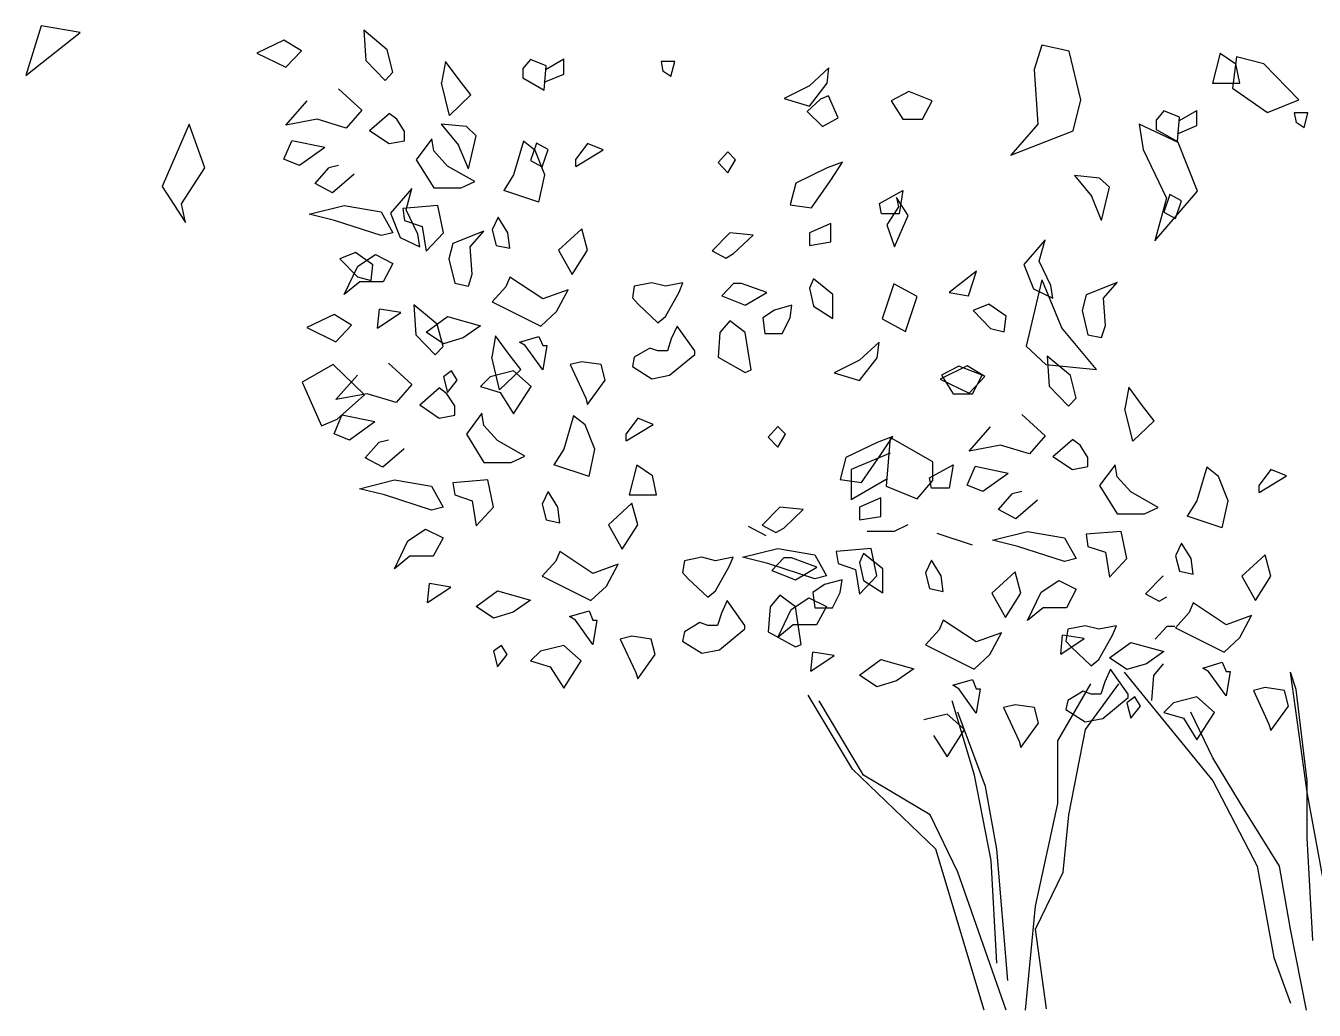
# Model space of a CAD drawing. Header units: millimetres. Extents: x 457.5 to 458.58, y 2596.21 to 2597.08.
# Drawn here: x 457.501 to 458.018, y 2596.208 to 2596.603 of the extents above; entities that cross this region are included whole.
import ezdxf

# ---------------------------------------------------------------- set-up
doc = ezdxf.new("R2010")
doc.units = ezdxf.units.MM
doc.header["$LTSCALE"] = 10
doc.layers.add('Vegetais', color=94, linetype='Continuous')

msp = doc.modelspace()

# ---------------------------------------------------------------- linework, layer by layer
at = {"layer": 'Vegetais'}
for p, q in [((457.5073, 2596.60319), (457.50105, 2596.58327)), ((457.50105, 2596.58327), (457.52293, 2596.60046)), ((457.52293, 2596.60046), (457.5073, 2596.60319)), ((457.64608, 2596.59358), (457.63671, 2596.60139)), ((457.63671, 2596.60139), (457.63749, 2596.58928)), ((457.60468, 2596.59748), (457.59374, 2596.59222)), ((457.61171, 2596.59318), (457.60468, 2596.59748)), ((457.64843, 2596.58459), (457.64608, 2596.59358)), ((457.90887, 2596.59538), (457.90574, 2596.58561)), ((457.9198, 2596.59304), (457.90887, 2596.59538)), ((457.59374, 2596.59222), (457.60546, 2596.58654)), ((457.60546, 2596.58654), (457.61171, 2596.59318)), ((457.63749, 2596.58928), (457.6453, 2596.58128)), ((457.66952, 2596.58889), (457.66796, 2596.58029)), ((457.67499, 2596.58147), (457.66952, 2596.58889)), ((457.70368, 2596.58969), (457.70055, 2596.58599)), ((457.70993, 2596.58716), (457.70368, 2596.58969)), ((457.70993, 2596.58579), (457.71696, 2596.5899)), ((457.71696, 2596.58383), (457.71696, 2596.5899)), ((457.76149, 2596.58891), (457.75602, 2596.58891)), ((457.75602, 2596.58891), (457.7568, 2596.585)), ((457.75993, 2596.58286), (457.76149, 2596.58891)), ((457.92449, 2596.5735), (457.9198, 2596.59304)), ((457.98046, 2596.59221), (457.97733, 2596.5801)), ((457.98046, 2596.59221), (457.98671, 2596.58791)), ((457.98699, 2596.59069), (457.98543, 2596.57819)), ((457.99793, 2596.58796), (457.98699, 2596.59069)), ((457.6453, 2596.58128), (457.64843, 2596.58459)), ((457.70055, 2596.58599), (457.70055, 2596.58227)), ((457.70915, 2596.5774), (457.70993, 2596.58716)), ((457.70915, 2596.58052), (457.71696, 2596.58383)), ((457.75993, 2596.58286), (457.7568, 2596.585)), ((457.82343, 2596.58636), (457.81562, 2596.57912)), ((457.82265, 2596.58011), (457.82343, 2596.58636)), ((457.90574, 2596.58561), (457.9073, 2596.56374)), ((457.98827, 2596.5801), (457.98671, 2596.58791)), ((458.01199, 2596.5735), (457.99793, 2596.58796)), ((457.62655, 2596.57795), (457.63593, 2596.56936)), ((457.67108, 2596.56722), (457.66796, 2596.58029)), ((457.67968, 2596.57542), (457.67499, 2596.58147)), ((457.70055, 2596.58227), (457.70915, 2596.5774)), ((457.81562, 2596.57912), (457.80546, 2596.57404)), ((457.81562, 2596.57092), (457.82265, 2596.58011)), ((457.97733, 2596.5801), (457.98827, 2596.5801)), ((457.98543, 2596.57819), (457.99949, 2596.56843)), ((457.60546, 2596.56331), (457.61405, 2596.57308)), ((457.67108, 2596.56722), (457.67968, 2596.57542)), ((457.80546, 2596.57404), (457.81562, 2596.57092)), ((457.82008, 2596.57368), (457.81462, 2596.5688)), ((457.82321, 2596.57505), (457.82008, 2596.57368)), ((457.82712, 2596.56625), (457.82321, 2596.57505)), ((457.85546, 2596.57678), (457.84843, 2596.57308)), ((457.84843, 2596.57308), (457.85312, 2596.56565)), ((457.86483, 2596.57308), (457.85546, 2596.57678)), ((457.86093, 2596.56565), (457.86483, 2596.57308)), ((457.92137, 2596.561), (457.92449, 2596.5735)), ((457.99949, 2596.56843), (458.01199, 2596.5735)), ((457.63593, 2596.56936), (457.62968, 2596.56214)), ((457.63905, 2596.56115), (457.64687, 2596.568)), ((457.64999, 2596.56565), (457.64687, 2596.568)), ((457.81462, 2596.5688), (457.82087, 2596.56274)), ((457.95783, 2596.56904), (457.95471, 2596.56534)), ((457.96408, 2596.56651), (457.95783, 2596.56904)), ((457.96408, 2596.56514), (457.97112, 2596.56925)), ((457.97112, 2596.56318), (457.97112, 2596.56925)), ((458.01565, 2596.56826), (458.01018, 2596.56826)), ((458.01018, 2596.56826), (458.01096, 2596.56436)), ((458.01408, 2596.56222), (458.01565, 2596.56826)), ((457.56668, 2596.56374), (457.55574, 2596.53874)), ((457.57293, 2596.54616), (457.56668, 2596.56374)), ((457.61796, 2596.56565), (457.60546, 2596.56331)), ((457.62968, 2596.56214), (457.61796, 2596.56565)), ((457.65312, 2596.56076), (457.64999, 2596.56565)), ((457.66774, 2596.56372), (457.67477, 2596.55532)), ((457.6779, 2596.56274), (457.66774, 2596.56372)), ((457.6818, 2596.55904), (457.6779, 2596.56274)), ((457.82087, 2596.56274), (457.82712, 2596.56625)), ((457.85312, 2596.56565), (457.86093, 2596.56565)), ((457.9073, 2596.56374), (457.89637, 2596.55124)), ((457.96355, 2596.55632), (457.94793, 2596.56374)), ((457.94793, 2596.56374), (457.94949, 2596.55358)), ((457.95471, 2596.56534), (457.95471, 2596.56162)), ((457.9633, 2596.55675), (457.96408, 2596.56651)), ((457.9633, 2596.55987), (457.97112, 2596.56318)), ((458.01408, 2596.56222), (458.01096, 2596.56436)), ((457.60468, 2596.54964), (457.6078, 2596.55706)), ((457.62108, 2596.55433), (457.6078, 2596.55706)), ((457.63905, 2596.56115), (457.64687, 2596.55589)), ((457.64687, 2596.55589), (457.65312, 2596.55706)), ((457.65312, 2596.55706), (457.65312, 2596.56076)), ((457.66405, 2596.55784), (457.6578, 2596.54943)), ((457.66483, 2596.55295), (457.66405, 2596.55784)), ((457.67868, 2596.54575), (457.6818, 2596.55904)), ((457.89637, 2596.55124), (457.92137, 2596.561)), ((457.95471, 2596.56162), (457.9633, 2596.55675)), ((457.62108, 2596.55433), (457.61093, 2596.54709)), ((457.6703, 2596.5469), (457.66483, 2596.55295)), ((457.67868, 2596.54575), (457.67477, 2596.55532)), ((457.70077, 2596.55686), (457.69687, 2596.54339)), ((457.70546, 2596.55315), (457.70077, 2596.55686)), ((457.70602, 2596.5561), (457.70368, 2596.54907)), ((457.70937, 2596.54339), (457.70546, 2596.55315)), ((457.71071, 2596.55357), (457.70602, 2596.5561)), ((457.70837, 2596.54654), (457.71071, 2596.55357)), ((457.72655, 2596.55589), (457.72187, 2596.54964)), ((457.72187, 2596.5467), (457.7328, 2596.55334)), ((457.7328, 2596.55334), (457.72655, 2596.55589)), ((457.7828, 2596.55256), (457.7789, 2596.54826)), ((457.78593, 2596.54943), (457.7828, 2596.55256)), ((457.94949, 2596.55358), (457.95887, 2596.53405)), ((457.94949, 2596.55358), (457.95887, 2596.53405)), ((457.97137, 2596.53679), (457.96355, 2596.55632)), ((457.61093, 2596.54709), (457.60468, 2596.54964)), ((457.62655, 2596.54709), (457.62265, 2596.54612)), ((457.6578, 2596.54943), (457.66483, 2596.53811)), ((457.68124, 2596.54065), (457.6703, 2596.5469)), ((457.70368, 2596.54907), (457.70837, 2596.54654)), ((457.72187, 2596.5467), (457.72187, 2596.54964)), ((457.7789, 2596.54826), (457.7828, 2596.54417)), ((457.7828, 2596.54417), (457.78593, 2596.54943)), ((457.8289, 2596.54847), (457.82265, 2596.54612)), ((457.82421, 2596.54123), (457.8289, 2596.54847)), ((457.56355, 2596.53171), (457.57293, 2596.54616)), ((457.61718, 2596.53987), (457.62265, 2596.54612)), ((457.6328, 2596.54358), (457.62421, 2596.53615)), ((457.69687, 2596.54339), (457.69296, 2596.53714)), ((457.70702, 2596.53245), (457.70937, 2596.54339)), ((457.82265, 2596.54612), (457.81015, 2596.54006)), ((457.9219, 2596.54308), (457.92893, 2596.53467)), ((457.93205, 2596.54209), (457.9219, 2596.54308)), ((457.93596, 2596.53839), (457.93205, 2596.54209)), ((457.55574, 2596.53874), (457.56512, 2596.52429)), ((457.62421, 2596.53615), (457.61718, 2596.53987)), ((457.65602, 2596.53794), (457.64743, 2596.52797)), ((457.65368, 2596.52935), (457.65602, 2596.53794)), ((457.66483, 2596.53811), (457.67577, 2596.53811)), ((457.67577, 2596.53811), (457.68124, 2596.54065)), ((457.70702, 2596.53245), (457.69296, 2596.53714)), ((457.81015, 2596.54006), (457.8078, 2596.53128)), ((457.8164, 2596.53011), (457.82421, 2596.54123)), ((457.84374, 2596.53186), (457.85312, 2596.53714)), ((457.85312, 2596.53714), (457.85155, 2596.52776)), ((457.93283, 2596.52511), (457.93596, 2596.53839)), ((457.95418, 2596.51686), (457.97137, 2596.53679)), ((457.56512, 2596.52429), (457.56355, 2596.53171)), ((457.8078, 2596.53128), (457.8164, 2596.53011)), ((457.84452, 2596.52776), (457.84374, 2596.53186)), ((457.85524, 2596.527), (457.85055, 2596.53422)), ((457.85055, 2596.53422), (457.85133, 2596.53052)), ((457.93283, 2596.52511), (457.92893, 2596.53467)), ((457.95887, 2596.53405), (457.95418, 2596.51686)), ((457.96018, 2596.53545), (457.95783, 2596.52842)), ((457.96487, 2596.53292), (457.96018, 2596.53545)), ((457.96252, 2596.52589), (457.96487, 2596.53292)), ((457.61483, 2596.52756), (457.6289, 2596.53108)), ((457.62499, 2596.52503), (457.61483, 2596.52756)), ((457.6289, 2596.53108), (457.64374, 2596.52854)), ((457.64374, 2596.52854), (457.64843, 2596.52014)), ((457.64743, 2596.52797), (457.65133, 2596.51821)), ((457.6664, 2596.53108), (457.65233, 2596.5299)), ((457.65233, 2596.5299), (457.65312, 2596.52503)), ((457.65837, 2596.51958), (457.65368, 2596.52935)), ((457.65837, 2596.51958), (457.65368, 2596.52935)), ((457.66874, 2596.52014), (457.6664, 2596.53108)), ((457.69062, 2596.52639), (457.68827, 2596.52131)), ((457.69452, 2596.52014), (457.69062, 2596.52639)), ((457.85155, 2596.52776), (457.84452, 2596.52776)), ((457.85133, 2596.53052), (457.84665, 2596.52329)), ((457.84977, 2596.5145), (457.85524, 2596.527)), ((457.95783, 2596.52842), (457.96252, 2596.52589)), ((457.64374, 2596.51897), (457.62499, 2596.52503)), ((457.65312, 2596.52503), (457.66015, 2596.52268)), ((457.66015, 2596.52268), (457.66171, 2596.51272)), ((457.68827, 2596.52131), (457.68983, 2596.51506)), ((457.72421, 2596.5217), (457.71483, 2596.51311)), ((457.72655, 2596.51311), (457.72421, 2596.5217)), ((457.82421, 2596.52386), (457.81562, 2596.52014)), ((457.82421, 2596.51643), (457.82421, 2596.52386)), ((457.84665, 2596.52329), (457.84977, 2596.5145)), ((457.64843, 2596.52014), (457.64374, 2596.51897)), ((457.65133, 2596.51821), (457.65915, 2596.5145)), ((457.65915, 2596.5145), (457.65837, 2596.51958)), ((457.66171, 2596.51272), (457.66874, 2596.52014)), ((457.67243, 2596.51586), (457.67087, 2596.50961)), ((457.68493, 2596.52075), (457.67243, 2596.51586)), ((457.67946, 2596.5145), (457.68493, 2596.52075)), ((457.6953, 2596.51389), (457.69452, 2596.52014)), ((457.78358, 2596.52014), (457.77655, 2596.51292)), ((457.79296, 2596.51917), (457.78358, 2596.52014)), ((457.78515, 2596.51175), (457.79296, 2596.51917)), ((457.81562, 2596.52014), (457.81562, 2596.51506)), ((457.81562, 2596.51506), (457.82421, 2596.51643)), ((457.91018, 2596.51729), (457.90158, 2596.50733)), ((457.90783, 2596.5087), (457.91018, 2596.51729)), ((457.63337, 2596.51216), (457.62712, 2596.50961)), ((457.6404, 2596.50727), (457.63337, 2596.51216)), ((457.63437, 2596.50667), (457.6414, 2596.51136)), ((457.6414, 2596.51136), (457.64843, 2596.50784)), ((457.68024, 2596.50357), (457.67946, 2596.5145)), ((457.68983, 2596.51506), (457.6953, 2596.51389)), ((457.71483, 2596.51311), (457.7203, 2596.50334)), ((457.7203, 2596.50334), (457.72655, 2596.51311)), ((457.77655, 2596.51292), (457.78202, 2596.50998)), ((457.78202, 2596.50998), (457.78515, 2596.51175)), ((457.62712, 2596.50961), (457.63415, 2596.5024)), ((457.6289, 2596.49534), (457.63437, 2596.50667)), ((457.63962, 2596.50102), (457.6404, 2596.50727)), ((457.64843, 2596.50784), (457.64452, 2596.50042)), ((457.67087, 2596.50961), (457.67321, 2596.49985)), ((457.90158, 2596.50733), (457.90549, 2596.49756)), ((457.91252, 2596.49893), (457.90783, 2596.5087)), ((457.91252, 2596.49893), (457.90783, 2596.5087)), ((457.63515, 2596.50042), (457.6289, 2596.49534)), ((457.63415, 2596.5024), (457.63962, 2596.50102)), ((457.64452, 2596.50042), (457.63515, 2596.50042)), ((457.67868, 2596.49868), (457.68024, 2596.50357)), ((457.6953, 2596.50237), (457.69374, 2596.49847)), ((457.70858, 2596.49358), (457.6953, 2596.50237)), ((457.81718, 2596.50159), (457.81562, 2596.49787)), ((457.82499, 2596.49534), (457.81718, 2596.50159)), ((457.88258, 2596.50474), (457.87165, 2596.49615)), ((457.87946, 2596.49477), (457.88258, 2596.50474)), ((457.90887, 2596.50124), (457.90262, 2596.47468)), ((457.90887, 2596.50124), (457.91668, 2596.4821)), ((457.67321, 2596.49985), (457.67868, 2596.49868)), ((457.69374, 2596.49847), (457.68827, 2596.4924)), ((457.71874, 2596.49729), (457.70858, 2596.49358)), ((457.71405, 2596.4885), (457.71874, 2596.49729)), ((457.7453, 2596.49865), (457.74452, 2596.49397)), ((457.75233, 2596.50003), (457.7453, 2596.49865)), ((457.7578, 2596.49865), (457.75233, 2596.50003)), ((457.76483, 2596.50003), (457.7578, 2596.49865)), ((457.7578, 2596.48654), (457.76327, 2596.49631)), ((457.76327, 2596.49631), (457.76483, 2596.50003)), ((457.78515, 2596.49983), (457.78046, 2596.49475)), ((457.78827, 2596.49983), (457.78515, 2596.49983)), ((457.79843, 2596.49612), (457.78827, 2596.49983)), ((457.78983, 2596.49104), (457.79843, 2596.49612)), ((457.81562, 2596.49787), (457.81718, 2596.49065)), ((457.82499, 2596.48576), (457.82499, 2596.49534)), ((457.84949, 2596.49968), (457.8448, 2596.48561)), ((457.85887, 2596.4946), (457.84949, 2596.49968)), ((457.87165, 2596.49615), (457.87946, 2596.49477)), ((457.90549, 2596.49756), (457.9133, 2596.49386)), ((457.9133, 2596.49386), (457.91252, 2596.49893)), ((457.92658, 2596.49522), (457.92502, 2596.48897)), ((457.93908, 2596.50011), (457.92658, 2596.49522)), ((457.93362, 2596.49386), (457.93908, 2596.50011)), ((457.66618, 2596.48344), (457.6568, 2596.49125)), ((457.6568, 2596.49125), (457.65758, 2596.47915)), ((457.68827, 2596.4924), (457.69843, 2596.48733)), ((457.74452, 2596.49397), (457.74687, 2596.49143)), ((457.74687, 2596.49143), (457.75468, 2596.48401)), ((457.78046, 2596.49475), (457.78983, 2596.49104)), ((457.80858, 2596.49104), (457.80155, 2596.48909)), ((457.8078, 2596.48597), (457.80858, 2596.49104)), ((457.81718, 2596.49065), (457.82499, 2596.48576)), ((457.85418, 2596.48054), (457.85887, 2596.4946)), ((457.88752, 2596.49151), (457.88127, 2596.48897)), ((457.89455, 2596.48662), (457.88752, 2596.49151)), ((457.9344, 2596.48292), (457.93362, 2596.49386)), ((457.62477, 2596.48735), (457.61383, 2596.48208)), ((457.6318, 2596.48305), (457.62477, 2596.48735)), ((457.64218, 2596.48186), (457.64296, 2596.48948)), ((457.64218, 2596.48186), (457.65155, 2596.48811)), ((457.65155, 2596.48811), (457.64296, 2596.48948)), ((457.66171, 2596.48029), (457.6703, 2596.48654)), ((457.6703, 2596.48654), (457.68358, 2596.48284)), ((457.69843, 2596.48733), (457.7078, 2596.48264)), ((457.7078, 2596.48264), (457.71405, 2596.4885)), ((457.75468, 2596.48401), (457.7578, 2596.48654)), ((457.78358, 2596.48479), (457.77968, 2596.48011)), ((457.78983, 2596.48011), (457.78358, 2596.48479)), ((457.80155, 2596.48909), (457.79687, 2596.48597)), ((457.79687, 2596.48597), (457.79765, 2596.47972)), ((457.80468, 2596.47972), (457.8078, 2596.48597)), ((457.8448, 2596.48561), (457.85418, 2596.48054)), ((457.88127, 2596.48897), (457.8883, 2596.48175)), ((457.89377, 2596.48037), (457.89455, 2596.48662)), ((457.92502, 2596.48897), (457.92737, 2596.4792)), ((457.61383, 2596.48208), (457.62555, 2596.47641)), ((457.62555, 2596.47641), (457.6318, 2596.48305)), ((457.66874, 2596.47561), (457.66171, 2596.48029)), ((457.66852, 2596.47446), (457.66618, 2596.48344)), ((457.68358, 2596.48284), (457.67655, 2596.47795)), ((457.76249, 2596.48264), (457.76015, 2596.47756)), ((457.76952, 2596.47268), (457.76249, 2596.48264)), ((457.77968, 2596.48011), (457.7789, 2596.47014)), ((457.79218, 2596.46506), (457.78983, 2596.48011)), ((457.79765, 2596.47972), (457.80468, 2596.47972)), ((457.8883, 2596.48175), (457.89377, 2596.48037)), ((457.93074, 2596.4653), (457.91668, 2596.4821)), ((457.93283, 2596.47803), (457.9344, 2596.48292)), ((457.65758, 2596.47915), (457.6654, 2596.47115)), ((457.6654, 2596.47115), (457.66852, 2596.47446)), ((457.67655, 2596.47795), (457.66874, 2596.47561)), ((457.68962, 2596.47875), (457.68805, 2596.47016)), ((457.69508, 2596.47133), (457.68962, 2596.47875)), ((457.69921, 2596.4762), (457.70702, 2596.47854)), ((457.70155, 2596.47483), (457.69921, 2596.4762)), ((457.70858, 2596.46506), (457.70155, 2596.47483)), ((457.70702, 2596.47854), (457.70858, 2596.47483)), ((457.70858, 2596.47483), (457.71015, 2596.47483)), ((457.71015, 2596.47483), (457.70858, 2596.46506)), ((457.76015, 2596.47756), (457.75858, 2596.47268)), ((457.84352, 2596.47622), (457.83571, 2596.46899)), ((457.84274, 2596.46997), (457.84352, 2596.47622)), ((457.90262, 2596.47468), (457.91043, 2596.46725)), ((457.92737, 2596.4792), (457.93283, 2596.47803)), ((457.69118, 2596.45708), (457.68805, 2596.47016)), ((457.69977, 2596.46529), (457.69508, 2596.47133)), ((457.7453, 2596.47014), (457.74452, 2596.46643)), ((457.75155, 2596.47386), (457.7453, 2596.47014)), ((457.75468, 2596.47268), (457.75155, 2596.47386)), ((457.75858, 2596.47268), (457.75468, 2596.47268)), ((457.75937, 2596.46292), (457.76952, 2596.47131)), ((457.76952, 2596.47131), (457.76952, 2596.47268)), ((457.7789, 2596.47014), (457.78983, 2596.46409)), ((457.83571, 2596.46079), (457.84274, 2596.46997)), ((457.92033, 2596.46279), (457.91096, 2596.47061)), ((457.91096, 2596.47061), (457.91174, 2596.4585)), ((457.62449, 2596.46725), (457.61199, 2596.46022)), ((457.63699, 2596.45515), (457.62449, 2596.46725)), ((457.64665, 2596.46782), (457.65602, 2596.45922)), ((457.67187, 2596.46467), (457.66874, 2596.46233)), ((457.67421, 2596.46097), (457.67187, 2596.46467)), ((457.69687, 2596.46467), (457.68749, 2596.46233)), ((457.69118, 2596.45708), (457.69977, 2596.46529)), ((457.7039, 2596.45842), (457.69687, 2596.46467)), ((457.72421, 2596.46839), (457.71952, 2596.46722)), ((457.71952, 2596.46722), (457.72577, 2596.45373)), ((457.73202, 2596.46722), (457.72421, 2596.46839)), ((457.73358, 2596.46097), (457.73202, 2596.46722)), ((457.74452, 2596.46643), (457.75233, 2596.46154)), ((457.78983, 2596.46409), (457.79218, 2596.46506)), ((457.83571, 2596.46899), (457.82555, 2596.46391)), ((457.87893, 2596.4667), (457.86799, 2596.46143)), ((457.87555, 2596.46665), (457.86852, 2596.46294)), ((457.88493, 2596.46294), (457.87555, 2596.46665)), ((457.88596, 2596.4624), (457.87893, 2596.4667)), ((457.91043, 2596.46725), (457.93074, 2596.4653)), ((457.61199, 2596.46022), (457.6198, 2596.44265)), ((457.62555, 2596.45318), (457.63415, 2596.46294)), ((457.65602, 2596.45922), (457.64977, 2596.452)), ((457.66874, 2596.46233), (457.6703, 2596.45608)), ((457.6703, 2596.45608), (457.67421, 2596.46097)), ((457.68749, 2596.46233), (457.68358, 2596.45842)), ((457.72655, 2596.4512), (457.73358, 2596.46097)), ((457.75233, 2596.46154), (457.75937, 2596.46292)), ((457.82555, 2596.46391), (457.83571, 2596.46079)), ((457.86799, 2596.46143), (457.87971, 2596.45576)), ((457.86852, 2596.46294), (457.87321, 2596.45552)), ((457.87971, 2596.45576), (457.88596, 2596.4624)), ((457.88102, 2596.45552), (457.88493, 2596.46294)), ((457.92268, 2596.45381), (457.92033, 2596.46279)), ((457.63805, 2596.45552), (457.62555, 2596.45318)), ((457.62605, 2596.44538), (457.63699, 2596.45515)), ((457.64977, 2596.452), (457.63805, 2596.45552)), ((457.65915, 2596.45102), (457.66696, 2596.45786)), ((457.67008, 2596.45552), (457.66696, 2596.45786)), ((457.67321, 2596.45063), (457.67008, 2596.45552)), ((457.68358, 2596.45842), (457.6914, 2596.45608)), ((457.6914, 2596.45608), (457.69687, 2596.44748)), ((457.69687, 2596.44748), (457.7039, 2596.45842)), ((457.72577, 2596.45373), (457.72655, 2596.4512)), ((457.87321, 2596.45552), (457.88102, 2596.45552)), ((457.91174, 2596.4585), (457.91955, 2596.4505)), ((457.91955, 2596.4505), (457.92268, 2596.45381)), ((457.94377, 2596.45811), (457.94221, 2596.44951)), ((457.94924, 2596.45068), (457.94377, 2596.45811)), ((457.65915, 2596.45102), (457.66696, 2596.44575)), ((457.67321, 2596.44693), (457.67321, 2596.45063)), ((457.94533, 2596.43643), (457.94221, 2596.44951)), ((457.95393, 2596.44464), (457.94924, 2596.45068)), ((457.6198, 2596.44265), (457.62605, 2596.44538)), ((457.62477, 2596.4395), (457.6279, 2596.44693)), ((457.64118, 2596.44419), (457.6279, 2596.44693)), ((457.64118, 2596.44419), (457.63102, 2596.43696)), ((457.66696, 2596.44575), (457.67321, 2596.44693)), ((457.68415, 2596.44771), (457.6779, 2596.4393)), ((457.68493, 2596.44282), (457.68415, 2596.44771)), ((457.72087, 2596.44672), (457.71696, 2596.43325)), ((457.72555, 2596.44302), (457.72087, 2596.44672)), ((457.74665, 2596.44575), (457.74196, 2596.4395)), ((457.7529, 2596.44321), (457.74665, 2596.44575)), ((457.9008, 2596.44717), (457.91018, 2596.43858)), ((457.94533, 2596.43643), (457.95393, 2596.44464)), ((457.63102, 2596.43696), (457.62477, 2596.4395)), ((457.6779, 2596.4393), (457.68493, 2596.42797)), ((457.6904, 2596.43677), (457.68493, 2596.44282)), ((457.72946, 2596.43325), (457.72555, 2596.44302)), ((457.74196, 2596.43657), (457.7529, 2596.44321)), ((457.74196, 2596.43657), (457.74196, 2596.4395)), ((457.8029, 2596.44243), (457.79899, 2596.43813)), ((457.79899, 2596.43813), (457.8029, 2596.43404)), ((457.80602, 2596.4393), (457.8029, 2596.44243)), ((457.8029, 2596.43404), (457.80602, 2596.4393)), ((457.84899, 2596.43833), (457.84274, 2596.43599)), ((457.8443, 2596.4311), (457.84899, 2596.43833)), ((457.87971, 2596.43253), (457.8883, 2596.44229)), ((457.91018, 2596.43858), (457.90393, 2596.43136)), ((457.63727, 2596.42974), (457.64274, 2596.43599)), ((457.64665, 2596.43696), (457.64274, 2596.43599)), ((457.6529, 2596.43344), (457.6443, 2596.42602)), ((457.70133, 2596.43052), (457.6904, 2596.43677)), ((457.71696, 2596.43325), (457.71305, 2596.427)), ((457.72712, 2596.42232), (457.72946, 2596.43325)), ((457.84274, 2596.43599), (457.83024, 2596.42993)), ((457.84793, 2596.43796), (457.84637, 2596.41843)), ((457.86512, 2596.42819), (457.84793, 2596.43796)), ((457.89221, 2596.43487), (457.87971, 2596.43253)), ((457.90393, 2596.43136), (457.89221, 2596.43487)), ((457.9133, 2596.43037), (457.92112, 2596.43722)), ((457.92424, 2596.43487), (457.92112, 2596.43722)), ((457.92737, 2596.42998), (457.92424, 2596.43487)), ((457.6443, 2596.42602), (457.63727, 2596.42974)), ((457.68493, 2596.42797), (457.69587, 2596.42797)), ((457.69587, 2596.42797), (457.70133, 2596.43052)), ((457.83024, 2596.42993), (457.8279, 2596.42115)), ((457.84793, 2596.43171), (457.8323, 2596.42507)), ((457.83649, 2596.41997), (457.8443, 2596.4311)), ((457.86512, 2596.42077), (457.86512, 2596.42819)), ((457.9133, 2596.43037), (457.92112, 2596.42511)), ((457.92737, 2596.42628), (457.92737, 2596.42998)), ((457.72712, 2596.42232), (457.71305, 2596.427)), ((457.74637, 2596.42702), (457.74324, 2596.41491)), ((457.74637, 2596.42702), (457.75262, 2596.42272)), ((457.75418, 2596.41491), (457.75262, 2596.42272)), ((457.8323, 2596.42507), (457.8323, 2596.41296)), ((457.86383, 2596.42172), (457.87321, 2596.427)), ((457.87321, 2596.427), (457.87165, 2596.41763)), ((457.87893, 2596.41886), (457.88205, 2596.42628)), ((457.89533, 2596.42354), (457.88205, 2596.42628)), ((457.89533, 2596.42354), (457.88518, 2596.41631)), ((457.92112, 2596.42511), (457.92737, 2596.42628)), ((457.9383, 2596.42706), (457.93205, 2596.41865)), ((457.93908, 2596.42217), (457.9383, 2596.42706)), ((457.97502, 2596.42608), (457.97112, 2596.41261)), ((457.97971, 2596.42237), (457.97502, 2596.42608)), ((458.0008, 2596.42511), (457.99612, 2596.41886)), ((458.00705, 2596.42256), (458.0008, 2596.42511)), ((457.63493, 2596.41743), (457.64899, 2596.42094)), ((457.64508, 2596.4149), (457.63493, 2596.41743)), ((457.64899, 2596.42094), (457.66383, 2596.41841)), ((457.66383, 2596.41841), (457.66852, 2596.41)), ((457.68649, 2596.42094), (457.67243, 2596.41977)), ((457.67243, 2596.41977), (457.67321, 2596.4149)), ((457.68883, 2596.41), (457.68649, 2596.42094)), ((457.8279, 2596.42115), (457.83649, 2596.41997)), ((457.84637, 2596.42116), (457.8323, 2596.41296)), ((457.84637, 2596.41843), (457.85887, 2596.41335)), ((457.85887, 2596.41335), (457.86512, 2596.42077)), ((457.86462, 2596.41763), (457.86383, 2596.42172)), ((457.87165, 2596.41763), (457.86462, 2596.41763)), ((457.88518, 2596.41631), (457.87893, 2596.41886)), ((457.93205, 2596.41865), (457.93908, 2596.40733)), ((457.94455, 2596.41612), (457.93908, 2596.42217)), ((457.98362, 2596.41261), (457.97971, 2596.42237)), ((457.99612, 2596.41592), (458.00705, 2596.42256)), ((457.99612, 2596.41592), (457.99612, 2596.41886)), ((457.66383, 2596.40883), (457.64508, 2596.4149)), ((457.67321, 2596.4149), (457.68024, 2596.41255)), ((457.68024, 2596.41255), (457.6818, 2596.40258)), ((457.71071, 2596.41625), (457.70837, 2596.41118)), ((457.71462, 2596.41), (457.71071, 2596.41625)), ((457.74324, 2596.41491), (457.75418, 2596.41491)), ((457.8443, 2596.41372), (457.83571, 2596.41)), ((457.8443, 2596.4063), (457.8443, 2596.41372)), ((457.89143, 2596.40909), (457.8969, 2596.41534)), ((457.9008, 2596.41631), (457.8969, 2596.41534)), ((457.90705, 2596.41279), (457.89846, 2596.40537)), ((457.95549, 2596.40987), (457.94455, 2596.41612)), ((457.97112, 2596.41261), (457.96721, 2596.40636)), ((457.98127, 2596.40167), (457.98362, 2596.41261)), ((457.66852, 2596.41), (457.66383, 2596.40883)), ((457.6818, 2596.40258), (457.68883, 2596.41)), ((457.70837, 2596.41118), (457.70993, 2596.40493)), ((457.7154, 2596.40375), (457.71462, 2596.41)), ((457.7443, 2596.41157), (457.73493, 2596.40297)), ((457.74665, 2596.40297), (457.7443, 2596.41157)), ((457.80368, 2596.41), (457.79665, 2596.40279)), ((457.81305, 2596.40904), (457.80368, 2596.41)), ((457.80524, 2596.40161), (457.81305, 2596.40904)), ((457.83571, 2596.41), (457.83571, 2596.40493)), ((457.89846, 2596.40537), (457.89143, 2596.40909)), ((457.93908, 2596.40733), (457.95002, 2596.40733)), ((457.95002, 2596.40733), (457.95549, 2596.40987)), ((457.70993, 2596.40493), (457.7154, 2596.40375)), ((457.73493, 2596.40297), (457.7404, 2596.39321)), ((457.7404, 2596.39321), (457.74665, 2596.40297)), ((457.79815, 2596.39849), (457.79112, 2596.40221)), ((457.79665, 2596.40279), (457.80212, 2596.39985)), ((457.83571, 2596.40493), (457.8443, 2596.4063)), ((457.84971, 2596.40044), (457.85518, 2596.40299)), ((457.98127, 2596.40167), (457.96721, 2596.40636)), ((457.65446, 2596.39654), (457.66149, 2596.40122)), ((457.66149, 2596.40122), (457.66852, 2596.39771)), ((457.66852, 2596.39771), (457.66462, 2596.39029)), ((457.80212, 2596.39985), (457.80524, 2596.40161)), ((457.83877, 2596.40044), (457.84971, 2596.40044)), ((457.88096, 2596.39479), (457.8669, 2596.39947)), ((457.88908, 2596.39678), (457.90315, 2596.40029)), ((457.89924, 2596.39425), (457.88908, 2596.39678)), ((457.90315, 2596.40029), (457.91799, 2596.39776)), ((457.91799, 2596.39776), (457.92268, 2596.38936)), ((457.94065, 2596.40029), (457.92658, 2596.39912)), ((457.92658, 2596.39912), (457.92737, 2596.39425)), ((457.94299, 2596.38936), (457.94065, 2596.40029)), ((457.64899, 2596.38521), (457.65446, 2596.39654)), ((457.7154, 2596.39224), (457.71383, 2596.38833)), ((457.72868, 2596.38344), (457.7154, 2596.39224)), ((457.78877, 2596.3899), (457.80283, 2596.39341)), ((457.80283, 2596.39341), (457.81768, 2596.39088)), ((457.84033, 2596.39341), (457.82627, 2596.39224)), ((457.82627, 2596.39224), (457.82705, 2596.38736)), ((457.84268, 2596.38247), (457.84033, 2596.39341)), ((457.91799, 2596.38818), (457.89924, 2596.39425)), ((457.92737, 2596.39425), (457.9344, 2596.3919)), ((457.9344, 2596.3919), (457.93596, 2596.38193)), ((457.96487, 2596.39561), (457.96252, 2596.39053)), ((457.96877, 2596.38936), (457.96487, 2596.39561)), ((457.65524, 2596.39029), (457.64899, 2596.38521)), ((457.66462, 2596.39029), (457.65524, 2596.39029)), ((457.71383, 2596.38833), (457.70837, 2596.38227)), ((457.73883, 2596.38716), (457.72868, 2596.38344)), ((457.73415, 2596.37836), (457.73883, 2596.38716)), ((457.7654, 2596.38852), (457.76462, 2596.38383)), ((457.77243, 2596.3899), (457.7654, 2596.38852)), ((457.7779, 2596.38852), (457.77243, 2596.3899)), ((457.78493, 2596.3899), (457.7779, 2596.38852)), ((457.78337, 2596.38618), (457.78493, 2596.3899)), ((457.79893, 2596.38736), (457.78877, 2596.3899)), ((457.81768, 2596.3813), (457.79893, 2596.38736)), ((457.80524, 2596.38969), (457.80055, 2596.38461)), ((457.80837, 2596.38969), (457.80524, 2596.38969)), ((457.81852, 2596.38599), (457.80837, 2596.38969)), ((457.81768, 2596.39088), (457.82237, 2596.38247)), ((457.82705, 2596.38736), (457.83408, 2596.38502)), ((457.83727, 2596.39146), (457.83571, 2596.38774)), ((457.83571, 2596.38774), (457.83727, 2596.38052)), ((457.84508, 2596.38521), (457.83727, 2596.39146)), ((457.86455, 2596.38872), (457.86221, 2596.38365)), ((457.86846, 2596.38247), (457.86455, 2596.38872)), ((457.92268, 2596.38936), (457.91799, 2596.38818)), ((457.93596, 2596.38193), (457.94299, 2596.38936)), ((457.96252, 2596.39053), (457.96408, 2596.38428)), ((457.96955, 2596.38311), (457.96877, 2596.38936)), ((457.99846, 2596.39092), (457.98908, 2596.38233)), ((458.0008, 2596.38233), (457.99846, 2596.39092)), ((457.70837, 2596.38227), (457.71852, 2596.37719)), ((457.76462, 2596.38383), (457.76696, 2596.3813)), ((457.76696, 2596.3813), (457.77477, 2596.37388)), ((457.7779, 2596.37641), (457.78337, 2596.38618)), ((457.80055, 2596.38461), (457.80993, 2596.38091)), ((457.80993, 2596.38091), (457.81852, 2596.38599)), ((457.82237, 2596.38247), (457.81768, 2596.3813)), ((457.83408, 2596.38502), (457.83565, 2596.37505)), ((457.83565, 2596.37505), (457.84268, 2596.38247)), ((457.84508, 2596.37563), (457.84508, 2596.38521)), ((457.86221, 2596.38365), (457.86377, 2596.3774)), ((457.86924, 2596.37622), (457.86846, 2596.38247)), ((457.89815, 2596.38404), (457.88877, 2596.37544)), ((457.90049, 2596.37544), (457.89815, 2596.38404)), ((457.95752, 2596.38247), (457.95049, 2596.37525)), ((457.96408, 2596.38428), (457.96955, 2596.38311)), ((457.98908, 2596.38233), (457.99455, 2596.37256)), ((457.99455, 2596.37256), (458.0008, 2596.38233)), ((457.66227, 2596.37172), (457.66305, 2596.37935)), ((457.66227, 2596.37172), (457.67165, 2596.37797)), ((457.67165, 2596.37797), (457.66305, 2596.37935)), ((457.6818, 2596.37016), (457.6904, 2596.37641)), ((457.6904, 2596.37641), (457.70368, 2596.37271)), ((457.71852, 2596.37719), (457.7279, 2596.3725)), ((457.7279, 2596.3725), (457.73415, 2596.37836)), ((457.77477, 2596.37388), (457.7779, 2596.37641)), ((457.82165, 2596.37896), (457.81696, 2596.37583)), ((457.82868, 2596.38091), (457.82165, 2596.37896)), ((457.8279, 2596.37583), (457.82868, 2596.38091)), ((457.83727, 2596.38052), (457.84508, 2596.37563)), ((457.86377, 2596.3774), (457.86924, 2596.37622)), ((457.90862, 2596.37589), (457.91565, 2596.38058)), ((457.91565, 2596.38058), (457.92268, 2596.37706)), ((457.92268, 2596.37706), (457.91877, 2596.36964)), ((457.70368, 2596.37271), (457.69665, 2596.36782)), ((457.78258, 2596.3725), (457.78024, 2596.36743)), ((457.78962, 2596.36255), (457.78258, 2596.3725)), ((457.80368, 2596.37466), (457.79977, 2596.36997)), ((457.80993, 2596.36997), (457.80368, 2596.37466)), ((457.8083, 2596.369), (457.81533, 2596.37369)), ((457.81533, 2596.37369), (457.82237, 2596.37018)), ((457.81696, 2596.37583), (457.81774, 2596.36958)), ((457.82477, 2596.36958), (457.8279, 2596.37583)), ((457.88877, 2596.37544), (457.89424, 2596.36568)), ((457.89424, 2596.36568), (457.90049, 2596.37544)), ((457.90315, 2596.36456), (457.90862, 2596.37589)), ((457.95049, 2596.37525), (457.95596, 2596.37232)), ((457.95596, 2596.37232), (457.95908, 2596.37408)), ((457.96955, 2596.37159), (457.96799, 2596.36768)), ((457.98283, 2596.36279), (457.96955, 2596.37159)), ((457.68883, 2596.36547), (457.6818, 2596.37016)), ((457.69665, 2596.36782), (457.68883, 2596.36547)), ((457.7193, 2596.36607), (457.72712, 2596.36841)), ((457.72165, 2596.36469), (457.7193, 2596.36607)), ((457.72712, 2596.36841), (457.72868, 2596.36469)), ((457.78024, 2596.36743), (457.77868, 2596.36255)), ((457.79977, 2596.36997), (457.79899, 2596.36)), ((457.80283, 2596.35768), (457.8083, 2596.369)), ((457.81227, 2596.35493), (457.80993, 2596.36997)), ((457.81774, 2596.36958), (457.82477, 2596.36958)), ((457.82237, 2596.37018), (457.81846, 2596.36275)), ((457.9094, 2596.36964), (457.90315, 2596.36456)), ((457.91877, 2596.36964), (457.9094, 2596.36964)), ((457.96799, 2596.36768), (457.96252, 2596.36162)), ((457.99299, 2596.36651), (457.98283, 2596.36279)), ((457.9883, 2596.35772), (457.99299, 2596.36651)), ((457.72868, 2596.35493), (457.72165, 2596.36469)), ((457.72868, 2596.36469), (457.73024, 2596.36469)), ((457.73024, 2596.36469), (457.72868, 2596.35493)), ((457.77165, 2596.36372), (457.7654, 2596.36)), ((457.77477, 2596.36255), (457.77165, 2596.36372)), ((457.77868, 2596.36255), (457.77477, 2596.36255)), ((457.77946, 2596.35279), (457.78962, 2596.36118)), ((457.78962, 2596.36118), (457.78962, 2596.36255)), ((457.80908, 2596.36275), (457.80283, 2596.35768)), ((457.81846, 2596.36275), (457.80908, 2596.36275)), ((457.86768, 2596.3608), (457.86221, 2596.35474)), ((457.86924, 2596.36471), (457.86768, 2596.3608)), ((457.88252, 2596.35591), (457.86924, 2596.36471)), ((457.91924, 2596.36099), (457.91846, 2596.3563)), ((457.92627, 2596.36236), (457.91924, 2596.36099)), ((457.93174, 2596.36099), (457.92627, 2596.36236)), ((457.93877, 2596.36236), (457.93174, 2596.36099)), ((457.93721, 2596.35865), (457.93877, 2596.36236)), ((457.95908, 2596.36216), (457.9544, 2596.35708)), ((457.96221, 2596.36216), (457.95908, 2596.36216)), ((457.96252, 2596.36162), (457.97268, 2596.35654)), ((457.7443, 2596.35825), (457.73962, 2596.35708)), ((457.73962, 2596.35708), (457.74587, 2596.3436)), ((457.75212, 2596.35708), (457.7443, 2596.35825)), ((457.75368, 2596.35083), (457.75212, 2596.35708)), ((457.7654, 2596.36), (457.76462, 2596.3563)), ((457.76462, 2596.3563), (457.77243, 2596.35141)), ((457.79899, 2596.36), (457.80993, 2596.35396)), ((457.89268, 2596.35963), (457.88252, 2596.35591)), ((457.88799, 2596.35083), (457.89268, 2596.35963)), ((457.91643, 2596.35108), (457.91721, 2596.3587)), ((457.91643, 2596.35108), (457.9258, 2596.35733)), ((457.9258, 2596.35733), (457.91721, 2596.3587)), ((457.91846, 2596.3563), (457.9208, 2596.35377)), ((457.93174, 2596.34888), (457.93721, 2596.35865)), ((457.93596, 2596.34951), (457.94455, 2596.35576)), ((457.94455, 2596.35576), (457.95783, 2596.35206)), ((457.97268, 2596.35654), (457.98205, 2596.35186)), ((457.98205, 2596.35186), (457.9883, 2596.35772)), ((457.69196, 2596.35454), (457.68883, 2596.35219)), ((457.68883, 2596.35219), (457.6904, 2596.34594)), ((457.6904, 2596.34594), (457.6943, 2596.35083)), ((457.6943, 2596.35083), (457.69196, 2596.35454)), ((457.70758, 2596.35219), (457.70368, 2596.34829)), ((457.71696, 2596.35454), (457.70758, 2596.35219)), ((457.72399, 2596.34829), (457.71696, 2596.35454)), ((457.74665, 2596.34107), (457.75368, 2596.35083)), ((457.77243, 2596.35141), (457.77946, 2596.35279)), ((457.80993, 2596.35396), (457.81227, 2596.35493)), ((457.81612, 2596.34419), (457.8169, 2596.35182)), ((457.81612, 2596.34419), (457.82549, 2596.35044)), ((457.82549, 2596.35044), (457.8169, 2596.35182)), ((457.86221, 2596.35474), (457.87237, 2596.34966)), ((457.88174, 2596.34497), (457.88799, 2596.35083)), ((457.9208, 2596.35377), (457.92862, 2596.34635)), ((457.95783, 2596.35206), (457.9508, 2596.34717)), ((457.70368, 2596.34829), (457.71149, 2596.34594)), ((457.71149, 2596.34594), (457.71696, 2596.33735)), ((457.71696, 2596.33735), (457.72399, 2596.34829)), ((457.83565, 2596.34263), (457.84424, 2596.34888)), ((457.84424, 2596.34888), (457.85752, 2596.34518)), ((457.85752, 2596.34518), (457.85049, 2596.34029)), ((457.87237, 2596.34966), (457.88174, 2596.34497)), ((457.92862, 2596.34635), (457.93174, 2596.34888)), ((457.94299, 2596.34483), (457.93596, 2596.34951)), ((457.9508, 2596.34717), (457.94299, 2596.34483)), ((457.95752, 2596.34713), (457.95362, 2596.34244)), ((457.97346, 2596.34542), (457.98127, 2596.34776)), ((457.9758, 2596.34404), (457.97346, 2596.34542)), ((457.98127, 2596.34776), (457.98283, 2596.34404)), ((457.74587, 2596.3436), (457.74665, 2596.34107)), ((457.84268, 2596.33794), (457.83565, 2596.34263)), ((457.85049, 2596.34029), (457.84268, 2596.33794)), ((457.87315, 2596.33854), (457.88096, 2596.34088)), ((457.88096, 2596.34088), (457.88252, 2596.33716)), ((457.93408, 2596.3399), (457.93252, 2596.33502)), ((457.93643, 2596.34497), (457.93408, 2596.3399)), ((457.94346, 2596.33502), (457.93643, 2596.34497)), ((457.95362, 2596.34244), (457.95283, 2596.33247)), ((457.98283, 2596.33428), (457.9758, 2596.34404)), ((457.98283, 2596.34404), (457.9844, 2596.34404)), ((457.9844, 2596.34404), (457.98283, 2596.33428)), ((458.0109, 2596.33686), (458.00868, 2596.34374)), ((457.87549, 2596.33716), (457.87315, 2596.33854)), ((457.88252, 2596.3274), (457.87549, 2596.33716)), ((457.88252, 2596.33716), (457.88408, 2596.33716)), ((457.88408, 2596.33716), (457.88252, 2596.3274)), ((457.92549, 2596.33619), (457.91924, 2596.33247)), ((457.92862, 2596.33502), (457.92549, 2596.33619)), ((457.93252, 2596.33502), (457.92862, 2596.33502)), ((457.94346, 2596.33365), (457.94346, 2596.33502)), ((457.99846, 2596.33761), (457.99377, 2596.33643)), ((457.99377, 2596.33643), (458.00002, 2596.32295)), ((458.00627, 2596.33643), (457.99846, 2596.33761)), ((458.00783, 2596.33018), (458.00627, 2596.33643)), ((457.89815, 2596.33072), (457.89346, 2596.32955)), ((457.89346, 2596.32955), (457.89971, 2596.31607)), ((457.90596, 2596.32955), (457.89815, 2596.33072)), ((457.90752, 2596.3233), (457.90596, 2596.32955)), ((457.91924, 2596.33247), (457.91846, 2596.32877)), ((457.9333, 2596.32525), (457.94346, 2596.33365)), ((457.94612, 2596.33389), (457.94299, 2596.33154)), ((457.94299, 2596.33154), (457.94455, 2596.32529)), ((457.94455, 2596.32529), (457.94846, 2596.33018)), ((457.94846, 2596.33018), (457.94612, 2596.33389)), ((457.96174, 2596.33154), (457.95783, 2596.32764)), ((457.97112, 2596.33389), (457.96174, 2596.33154)), ((457.97815, 2596.32764), (457.97112, 2596.33389)), ((458.0008, 2596.32042), (458.00783, 2596.33018)), ((457.8708, 2596.327), (457.86143, 2596.32466)), ((457.87783, 2596.32075), (457.8708, 2596.327)), ((457.91846, 2596.32877), (457.92627, 2596.32388)), ((457.92627, 2596.32388), (457.9333, 2596.32525)), ((457.95783, 2596.32764), (457.96565, 2596.32529)), ((457.96565, 2596.32529), (457.97112, 2596.3167)), ((457.97112, 2596.3167), (457.97815, 2596.32764)), ((457.8708, 2596.30982), (457.87783, 2596.32075)), ((457.90049, 2596.31354), (457.90752, 2596.3233)), ((458.00002, 2596.32295), (458.0008, 2596.32042)), ((457.86533, 2596.31841), (457.8708, 2596.30982)), ((457.89971, 2596.31607), (457.90049, 2596.31354))]:
    msp.add_line(p, q, dxfattribs=at)
at = {"layer": 'Vegetais', "color": 34}
for p, q in [((457.94193, 2596.34374), (457.97752, 2596.30022)), ((458.01537, 2596.29565), (458.00868, 2596.34374)), ((457.91521, 2596.31625), (457.92858, 2596.33916)), ((457.92633, 2596.32084), (457.93971, 2596.33916)), ((458.01537, 2596.30022), (458.0109, 2596.33686)), ((457.8329, 2596.30481), (457.81508, 2596.33458)), ((457.83733, 2596.30252), (457.81952, 2596.33229)), ((457.88183, 2596.30252), (457.87293, 2596.33229)), ((457.8863, 2596.29793), (457.87518, 2596.32771)), ((457.97752, 2596.30939), (457.96862, 2596.32771)), ((457.91968, 2596.28649), (457.92633, 2596.32084)), ((457.91521, 2596.29107), (457.91521, 2596.31625)), ((457.98865, 2596.29107), (457.97752, 2596.30939)), ((457.86627, 2596.27275), (457.8329, 2596.30481)), ((457.86405, 2596.28649), (457.83733, 2596.30252)), ((457.88852, 2596.26817), (457.88183, 2596.30252)), ((457.97752, 2596.30022), (457.99533, 2596.26588)), ((458.01537, 2596.27733), (458.01537, 2596.30022)), ((457.89074, 2596.27275), (457.8863, 2596.29793)), ((458.02424, 2596.24756), (458.01537, 2596.29565)), ((457.9063, 2596.24985), (457.91521, 2596.29107)), ((458.00424, 2596.26588), (457.98865, 2596.29107)), ((457.87518, 2596.26359), (457.86405, 2596.28649)), ((457.91743, 2596.26359), (457.91968, 2596.28649)), ((457.88576, 2596.20813), (457.86627, 2596.27275)), ((457.89518, 2596.22008), (457.89074, 2596.27275)), ((458.01758, 2596.23611), (458.01537, 2596.27733)), ((457.89074, 2596.22695), (457.88852, 2596.26817)), ((457.89455, 2596.20813), (457.87518, 2596.26359)), ((457.9063, 2596.24068), (457.91743, 2596.26359)), ((457.99533, 2596.26588), (458.00199, 2596.22924)), ((458.00868, 2596.24068), (458.00424, 2596.26588)), ((457.90226, 2596.20813), (457.9063, 2596.24985)), ((457.91077, 2596.20863), (457.9063, 2596.24068)), ((458.01502, 2596.20813), (458.00868, 2596.24068)), ((458.00199, 2596.22924), (458.00868, 2596.21092))]:
    msp.add_line(p, q, dxfattribs=at)

doc.saveas('drawing.dxf')
